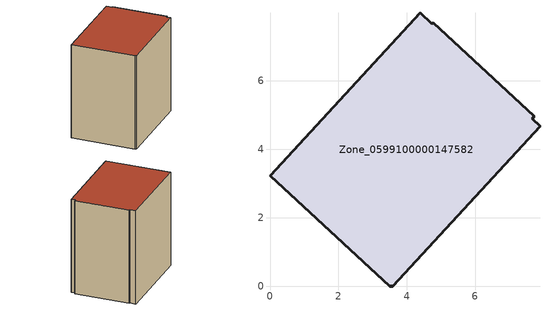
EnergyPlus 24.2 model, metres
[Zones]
Zone_0599100000147582
 floor ground (C_G): 4.78,7.7 7.73,4.97 7.67,4.89 7.9,4.67 3.59,0 3.5,0 0,3.22 4.4,7.99 4.74,7.67 z0
 wall outside (C_F): 3.5,0 3.59,0 7.9,4.67 7.67,4.89 7.73,4.97 4.78,7.7 4.74,7.67 4.4,7.99 0,3.22 3.5,0 z0:7.13
 roof outside (C_R): 7.73,4.97 4.78,7.7 4.74,7.67 4.4,7.99 0,3.22 3.5,0 3.59,0 7.9,4.67 7.67,4.89 z7.13
[BUILDING]
Pand.0599100000147582: North Axis=0; Terrain=City; Loads Convergence Tolerance Value=0.04; Temperature Convergence Tolerance Value=0.4; Solar Distribution=FullExterior; Maximum Number of Warmup Days=25; Minimum Number of Warmup Days=1
[Site:Location]
Rotterdam.The.Hague.AP_ZH_NLD Design_Conditions: Latitude=51.96; Longitude=4.45; Time Zone=1; Elevation=-4.5
[SITE:GROUNDTEMPERATURE:BUILDINGSURFACE]
18, 18, 18, 18, 18, 18, 18, 18, 18, 18, 18, 18
[MATERIAL] Thermal Absorptance=0.9; Solar Absorptance=0.7; Visible Absorptance=0.7
Name | Roughness | Thickness | Conductivity | Density | Specific Heat
G.TI.1946 | MediumSmooth | 0.15 | 1 | 540 | 1210
F.TI.1946 | Rough | 0.3 | 0.857143 | 1920 | 840
R.TI.1946 | MediumRough | 0.2 | 0.1 | 1500 | 1000
[CONSTRUCTION]
C_G: G.TI.1946
C_F: F.TI.1946
C_R: R.TI.1946
[ZONE]
Zone_0599100000147582: Type=1; Multiplier=1; Ceiling Height=Autocalculate; Volume=Autocalculate; Floor Area=autocalculate; Part of Total Floor Area=Yes
[ZONEINFILTRATION:DESIGNFLOWRATE]
Infil_Zone_0599100000147582: Zone or ZoneList or Space or SpaceList=Zone_0599100000147582; Schedule=AlwaysOn; Design Flow Rate Calculation Method=Flow/Area; Flow Rate per Floor Area=0.003; Constant Term Coefficient=1; Temperature Term Coefficient=0; Velocity Term Coefficient=0; Velocity Squared Term Coefficient=0
[HVACTEMPLATE:ZONE:IDEALLOADSAIRSYSTEM]
Zone_0599100000147582: Maximum Heating Supply Air Temperature=50; Minimum Cooling Supply Air Temperature=13; Maximum Heating Supply Air Humidity Ratio=0.0156; Minimum Cooling Supply Air Humidity Ratio=0.0077; Heating Limit=NoLimit; Cooling Limit=NoLimit; Dehumidification Control Type=ConstantSensibleHeatRatio; Cooling Sensible Heat Ratio=0.7; Dehumidification Setpoint=60; Humidification Control Type=None; Humidification Setpoint=30; Outdoor Air Method=None; Outdoor Air Flow Rate per Person=0.00944; Outdoor Air Flow Rate per Zone Floor Area=0; Outdoor Air Flow Rate per Zone=0; Demand Controlled Ventilation Type=None; Outdoor Air Economizer Type=NoEconomizer; Heat Recovery Type=None; Sensible Heat Recovery Effectiveness=0.7; Latent Heat Recovery Effectiveness=0.65
[ZONECONTROL:THERMOSTAT]
ThermostatControl_Zone_0599100000147582: Zone or ZoneList=Zone_0599100000147582; Control Type Schedule=DualSetpointControlType; Control 1=Thermostat_Zone_0599100000147582; Temperature Difference Between Cutout And Setpoint=0
[THERMOSTATSETPOINT:DUALSETPOINT]
Thermostat_Zone_0599100000147582: Heating Setpoint Temperature Schedule=HeatingSetpoint_Zone_0599100000147582; Cooling Setpoint Temperature Schedule=CoolingSetpoint_Zone_0599100000147582
[SCHEDULE:COMPACT]
HeatingSetpoint_Zone_0599100000147582: Through: 12/31, For: AllDays, Until: 24:00, 21
CoolingSetpoint_Zone_0599100000147582: Through: 12/31, For: AllDays, Until: 24:00, 24
DualSetpointControlType: Through: 12/31, For: AllDays, Until: 24:00, 4
AlwaysOn: Through: 12/31, For: AllDays, Until: 24:00, 1
